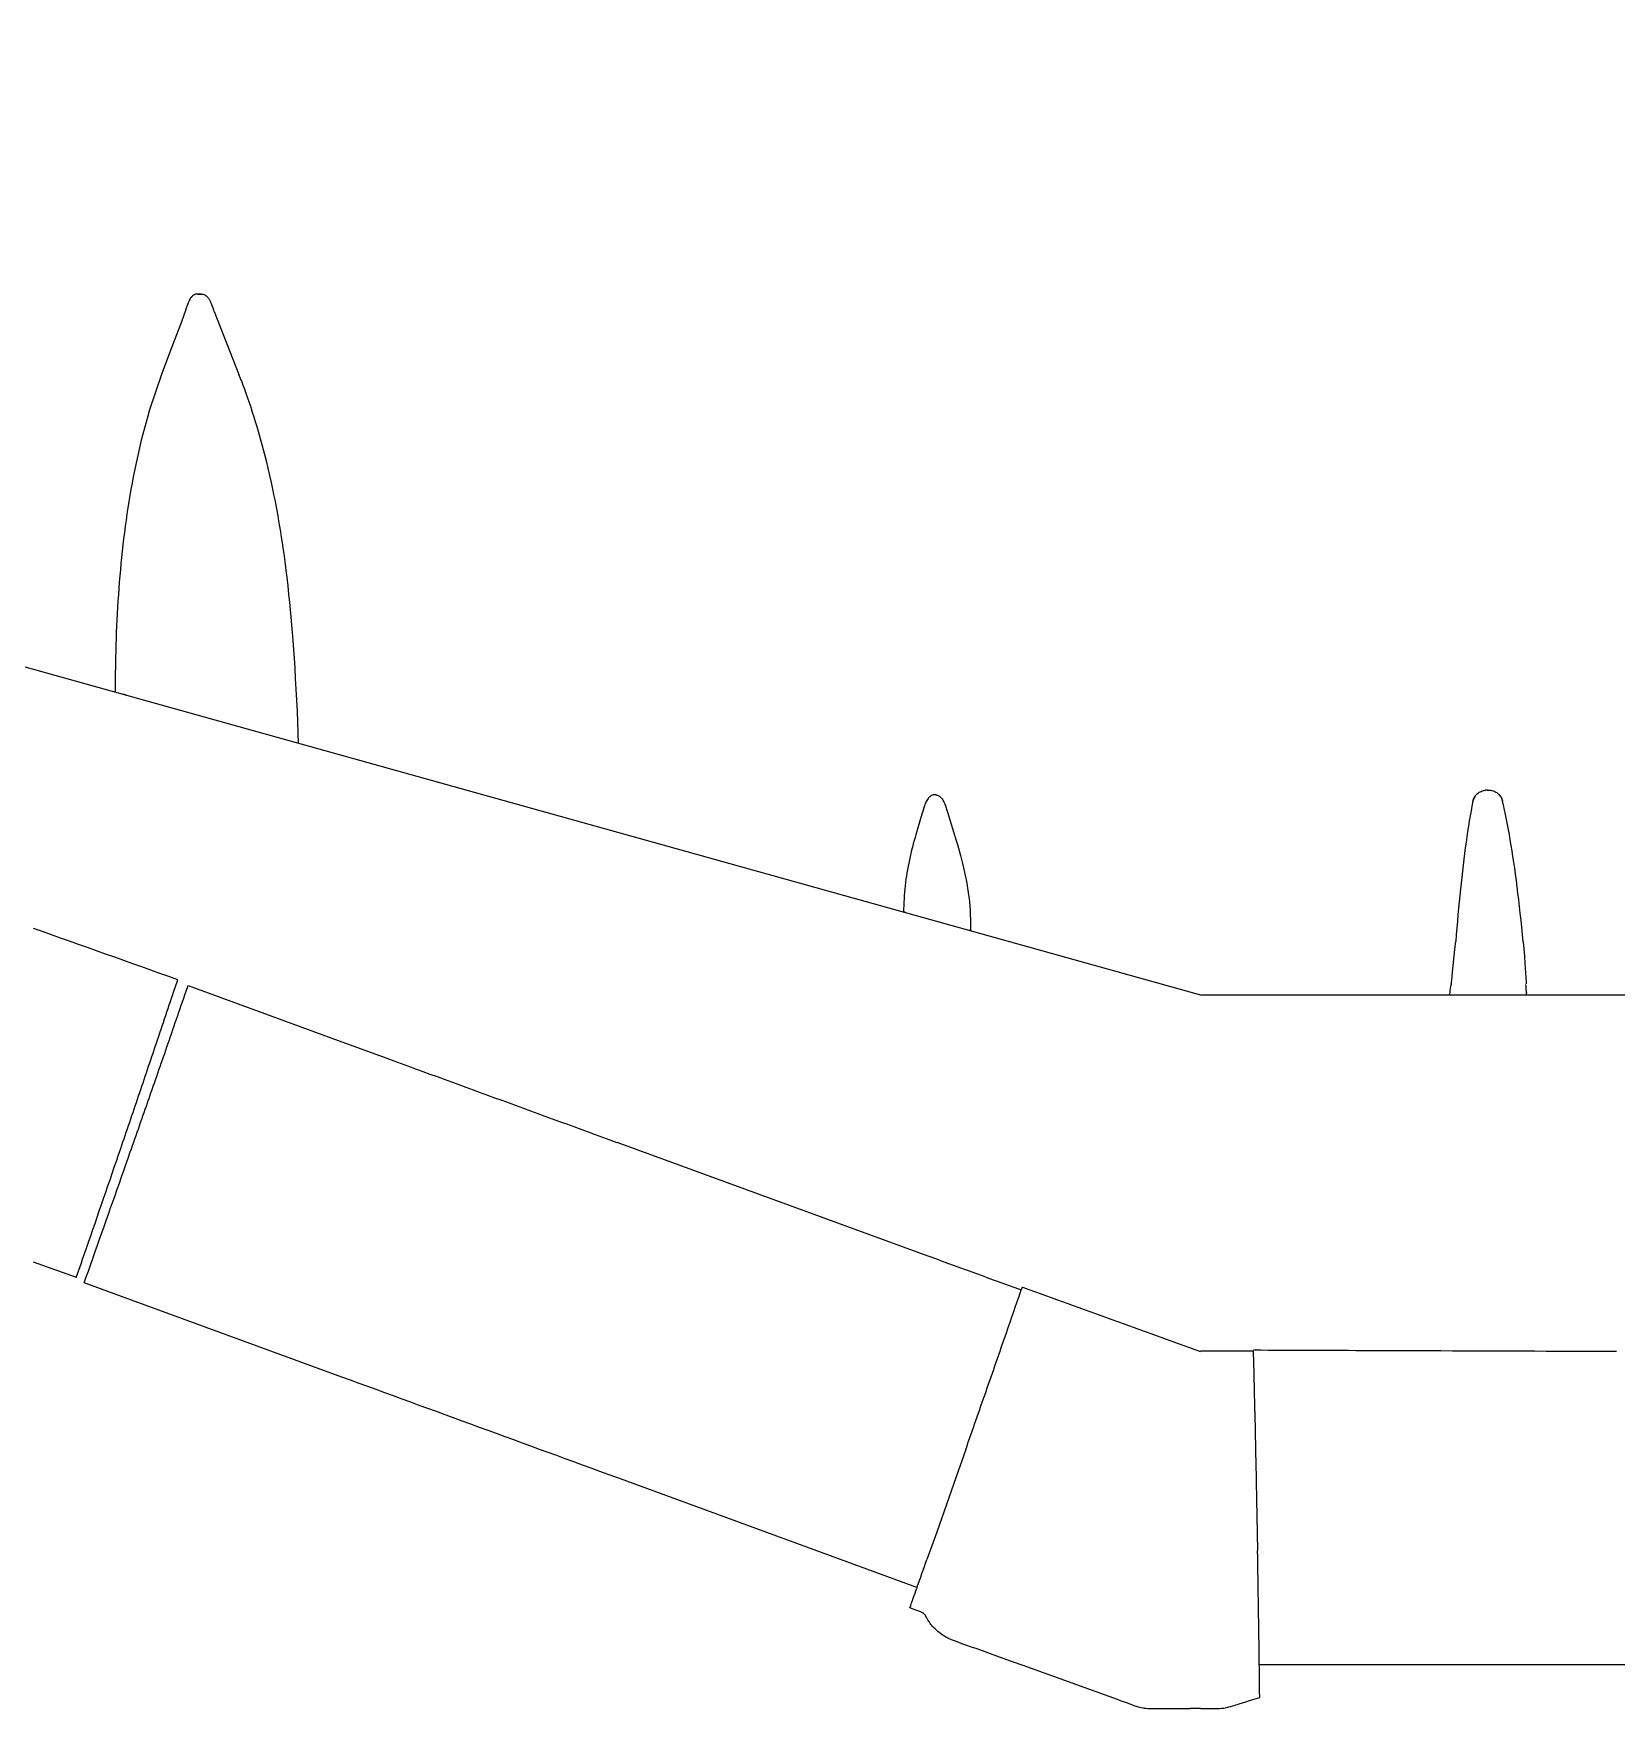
# Model space of a CAD drawing. Extents: x -17108 to 71323, y -8319 to 54197.
# Drawn here: x 44928 to 48075, y 13535 to 16865 of the extents above; entities that cross this region are included whole.
import ezdxf

# ---------------------------------------------------------------- set-up
doc = ezdxf.new("R2010")
doc.units = 0
doc.layers.get('0').update_dxf_attribs({"linetype": 'CONTINUOUS'})

msp = doc.modelspace()

# ---------------------------------------------------------------- linework, layer by layer
at = {"color": 7}
for p, q in [((40397.8, 16865), (47248.2, 14953.7)), ((45287.4, 16312), (45336.9, 16187)), ((45091.4, 15555.5), (45091.4, 15599.8)), ((45091.5, 15555.5), (45091.5, 15599.1)), ((45091.5, 15555.5), (45091.5, 15599.1)), ((45235.8, 14972.3), (45541.6, 14860.4)), ((45541.6, 14860.4), (45630.8, 14827.8)), ((46088.1, 14660.6), (46684.3, 14442.7)), ((45013.6, 14391.6), (44928.3, 14422)), ((45541.6, 14193.8), (45029.2, 14381.1)), ((47347.4, 14245.1), (47248.2, 14245.1)), ((48109.4, 13621.6), (48075.4, 13621.6)), ((47083.3, 13552.5), (46895.8, 13620))]:
    msp.add_line(p, q, dxfattribs=at)
at = {"color": 7, "ltscale": 0.161719}
for p, q in [((45261.4, 16347), (45254.9, 16347)), ((45254.9, 16347), (45261.4, 16347))]:
    msp.add_line(p, q, dxfattribs=at)
at = {"color": 7, "ltscale": 0.023541}
msp.add_line((45260.8, 16347), (45261.8, 16347), dxfattribs=at)
at = {"color": 7, "ltscale": 0.003613}
for p, q in [((45183.2, 16187), (45183.1, 16187)), ((45183.1, 16187), (45183.2, 16187))]:
    msp.add_line(p, q, dxfattribs=at)
at = {"color": 7, "ltscale": 0.000109183}
msp.add_line((45091.5, 15600.5), (45091.5, 15600.5), dxfattribs=at)
at = {"color": 7, "ltscale": 0.003076}
msp.add_line((45106.6, 15551.3), (45106.6, 15551.4), dxfattribs=at)
at = {"color": 7, "ltscale": 0.000390625}
msp.add_line((47819, 15360.8), (47819, 15360.8), dxfattribs=at)
at = {"color": 7, "ltscale": 0.002246}
msp.add_line((46719.7, 15351.4), (46719.6, 15351.4), dxfattribs=at)
at = {"color": 7, "ltscale": 0.003223}
msp.add_line((46719.8, 15351.4), (46719.7, 15351.4), dxfattribs=at)
at = {"color": 7, "ltscale": 0.033929}
msp.add_line((46722.5, 15351.2), (46721.3, 15351.3), dxfattribs=at)
at = {"color": 7, "ltscale": 0.061372}
msp.add_line((46661.1, 15117.8), (46658.7, 15118.2), dxfattribs=at)
at = {"color": 7, "ltscale": 0.058878}
msp.add_line((46658.8, 15118.2), (46661.1, 15117.8), dxfattribs=at)
at = {"color": 7, "ltscale": 0.007275}
msp.add_line((46661.1, 15117.8), (46661.1, 15117.5), dxfattribs=at)
at = {"color": 7, "ltscale": 0.000490717}
msp.add_line((46668.9, 15118.5), (46668.9, 15118.5), dxfattribs=at)
at = {"color": 7, "ltscale": 0.410155}
msp.add_line((45209.9, 14968), (45215.1, 14983.6), dxfattribs=at)
at = {"color": 7, "ltscale": 0.30639}
msp.add_line((45231.8, 14960.7), (45235.8, 14972.3), dxfattribs=at)
at = {"color": 7, "ltscale": 0.061306}
msp.add_line((47747, 14975.9), (47746.7, 14973.5), dxfattribs=at)
at = {"color": 7, "ltscale": 9.76563e-05}
msp.add_line((47746.7, 14973.5), (47746.7, 14973.5), dxfattribs=at)
at = {"color": 7, "ltscale": 0.002736}
msp.add_line((47895.7, 14969.4), (47895.7, 14969.3), dxfattribs=at)
at = {"color": 7, "ltscale": 0.002785}
msp.add_line((47895.7, 14969.4), (47895.7, 14969.3), dxfattribs=at)
at = {"color": 7, "ltscale": 0.029666}
msp.add_line((47896.5, 14958.2), (47896.5, 14957), dxfattribs=at)
at = {"color": 7, "ltscale": 0.153922}
msp.add_line((46894, 14372.7), (46892, 14366.9), dxfattribs=at)
at = {"color": 7, "ltscale": 0.065921}
msp.add_line((46894, 14372.7), (46896.5, 14371.8), dxfattribs=at)
at = {"color": 7, "ltscale": 0.161133}
msp.add_line((47353.9, 14245.1), (47347.4, 14245.1), dxfattribs=at)
at = {"color": 7, "ltscale": 0.012499}
msp.add_line((46684.8, 13775.2), (46684.3, 13775.3), dxfattribs=at)
at = {"color": 7, "ltscale": 0.035257}
msp.add_line((46684.8, 13775.2), (46684.3, 13773.8), dxfattribs=at)
at = {"color": 7, "ltscale": 0.367183}
msp.add_line((46684.3, 13729.9), (46670.5, 13734.9), dxfattribs=at)
at = {"color": 7, "ltscale": 0.207833}
msp.add_line((46692.1, 13727.1), (46684.3, 13729.9), dxfattribs=at)
at = {"color": 7, "ltscale": 0.042172}
msp.add_line((46701.4, 13719.6), (46702.2, 13718.1), dxfattribs=at)
at = {"color": 7, "ltscale": 0.246387}
msp.add_line((46766.4, 13666.4), (46757.2, 13669.9), dxfattribs=at)
at = {"color": 7, "ltscale": 0.362075}
msp.add_line((47352.3, 13552.6), (47366.2, 13556.9), dxfattribs=at)
at = {"color": 7, "ltscale": 0.040238}
msp.add_line((47148, 13534.9), (47149.6, 13534.9), dxfattribs=at)
at = {"color": 7, "ltscale": 0.293751}
msp.add_line((47248.2, 13534.9), (47259.9, 13534.9), dxfattribs=at)
at = {"color": 7, "ltscale": 0.354011}
msp.add_line((47325.3, 13544.1), (47338.8, 13548.4), dxfattribs=at)
at = {"color": 7, "ltscale": 0.354033}
msp.add_line((47338.8, 13548.4), (47352.3, 13552.6), dxfattribs=at)
at = {"color": 7}
for points in [[(45254.9, 16347), (45253.4, 16346.9), (45251.9, 16346.7), (45250.4, 16346.4), (45249.4, 16346.1), (45248.4, 16345.7), (45247.4, 16345.2), (45246.4, 16344.6), (45245.4, 16343.9), (45244.4, 16343.2), (45243.5, 16342.3), (45242.6, 16341.4), (45241.7, 16340.3), (45240.8, 16339.2), (45240, 16338), (45239, 16336.3), (45238, 16334.4), (45237.1, 16332.4), (45236, 16329.8), (45235, 16327.4), (45233.9, 16324.1), (45232.2, 16318.9), (45230.6, 16314.3), (45229.8, 16312)], [(45254.9, 16347), (45254.8, 16346.9), (45254.6, 16346.8)], [(45261.7, 16347), (45263.1, 16346.9), (45264.3, 16346.8), (45265.1, 16346.7), (45266, 16346.5), (45266.8, 16346.2), (45268.1, 16345.7), (45269.4, 16345.1), (45270.5, 16344.4), (45271.6, 16343.6), (45272.7, 16342.7), (45273.6, 16341.8), (45274.5, 16340.8), (45275.3, 16339.8), (45276.1, 16338.7), (45276.9, 16337.6), (45277.5, 16336.5), (45278.2, 16335.4), (45279.4, 16333), (45280.5, 16330.6), (45281.5, 16328.2), (45282.9, 16324.5), (45284.7, 16319.5), (45286, 16315.7), (45286.9, 16313.2), (45287.4, 16312)], [(45229.8, 16312), (45220.3, 16286.4), (45201.7, 16236.7), (45183.1, 16187)], [(45183.1, 16187), (45178.8, 16175.4), (45174.7, 16163.8), (45170.6, 16152), (45166.7, 16140.2), (45162.9, 16128.4), (45159.3, 16116.5), (45155.7, 16104.5), (45152.3, 16092.5), (45149, 16080.5), (45145.8, 16068.5), (45142.7, 16056.4), (45139.8, 16044.3), (45136.9, 16032.2), (45134.2, 16020), (45131.6, 16007.8), (45129, 15995.6), (45126.6, 15983.4), (45124.3, 15971.2), (45122.1, 15958.9), (45120, 15946.7), (45117.9, 15934.4), (45116, 15922.1), (45114.1, 15909.8), (45112.4, 15897.5), (45110.7, 15885.2), (45109.1, 15872.9), (45107.6, 15860.5), (45106.1, 15848.2), (45104.8, 15835.9), (45103.5, 15823.5), (45102.2, 15811.1), (45101.1, 15798.7), (45100, 15786.4), (45099, 15774), (45098, 15761.6), (45097.1, 15749.2), (45096.3, 15736.8), (45095.5, 15724.3), (45094.8, 15711.9), (45094.1, 15699.5), (45093.5, 15687.1), (45093, 15674.6), (45092.6, 15662.2), (45092.2, 15649.7), (45091.9, 15637.2), (45091.6, 15624.8), (45091.4, 15612.3), (45091.4, 15599.9)], [(45455.3, 15453.9), (45454.6, 15474.9), (45453.8, 15495.8), (45452.9, 15517.5), (45451.8, 15539.3), (45450.7, 15561.1), (45449.5, 15582.9), (45448.3, 15602.9), (45447, 15623), (45445.8, 15640.6), (45444.5, 15658.2), (45443.3, 15673.8), (45442, 15689.5), (45440.7, 15704.3), (45439.4, 15719.1), (45437.9, 15734.3), (45436.3, 15749.5), (45434.4, 15766.9), (45432.4, 15784.3), (45430.9, 15797.1), (45429.2, 15809.9), (45427.8, 15820.6), (45426.4, 15831.3), (45424.8, 15842), (45423.3, 15852.7), (45421.6, 15863.3), (45419.9, 15874), (45418.2, 15884.6), (45416.4, 15895.3), (45414.5, 15906), (45412.6, 15916.6), (45410.6, 15927.2), (45408.5, 15937.9), (45406.4, 15948.5), (45404.2, 15959.1), (45401.3, 15972.5), (45398.3, 15986), (45394.9, 16000.7), (45391.4, 16015.3), (45387.7, 16029.9), (45383.8, 16044.4), (45379.9, 16058.9), (45377.8, 16066.2), (45375.7, 16073.4), (45372.9, 16083), (45370, 16092.6), (45367, 16102.1), (45364, 16111.6), (45360.9, 16121.1), (45357.7, 16130.6), (45354.4, 16140.1), (45351.1, 16149.5), (45347.6, 16159), (45345.3, 16165.2), (45343, 16171.5), (45340, 16179.2), (45336.9, 16187)], [(45112.3, 15549.8), (45111, 15550.2), (45108.6, 15550.8), (45106.9, 15551.3), (45106.7, 15551.4), (45106.6, 15551.4), (45106.6, 15551.4)], [(47789.9, 15338.4), (47790.3, 15339.9), (47790.6, 15341.2), (47791.1, 15342.5), (47791.8, 15344.4), (47792.7, 15346), (47793.6, 15347.6), (47794.6, 15349.1), (47795.6, 15350.4), (47796.8, 15351.7), (47797.9, 15352.8), (47799.3, 15354), (47800.9, 15355.2), (47802.7, 15356.3), (47804.6, 15357.3), (47806.5, 15358.2), (47808.6, 15359), (47810.7, 15359.7), (47812.6, 15360.1), (47814.4, 15360.5), (47815.3, 15360.6)], [(47819, 15360.9), (47817, 15360.8), (47815.3, 15360.6)], [(47819, 15360.9), (47821.2, 15360.8), (47823, 15360.7), (47824.9, 15360.4), (47826.7, 15360.1), (47828.5, 15359.7), (47830.3, 15359.1), (47832.1, 15358.5), (47833.8, 15357.8), (47835.5, 15356.9), (47837.2, 15355.9), (47838.8, 15354.8), (47840.4, 15353.5), (47841.4, 15352.5), (47842.6, 15351.2), (47843.5, 15350.1), (47844.4, 15349), (47845.2, 15347.8), (47845.9, 15346.6), (47846.7, 15345.1), (47847.4, 15343.5), (47847.7, 15342.5), (47848.1, 15341.5), (47848.4, 15340.5), (47848.6, 15339.5)], [(47841.6, 15352.3), (47842.3, 15351.5), (47843, 15350.8), (47843.8, 15349.7), (47844.7, 15348.6), (47845.4, 15347.4), (47846.2, 15346), (47847, 15344.5), (47847.6, 15342.9), (47848.2, 15341.2), (47848.6, 15339.5)], [(47848.6, 15339.5), (47848.2, 15341), (47847.8, 15342.5), (47847.2, 15343.9), (47846.6, 15345.3), (47845.9, 15346.6), (47845, 15348.1), (47843.9, 15349.6), (47842.8, 15351), (47841.6, 15352.3)], [(46699.7, 15329.6), (46692.7, 15306), (46682.5, 15271.8), (46681, 15266.6)], [(46719.4, 15351.4), (46718.3, 15351.4), (46717.1, 15351.2), (46715.9, 15350.9), (46714.7, 15350.5), (46713.6, 15350), (46712.6, 15349.4), (46711.4, 15348.6), (46710.2, 15347.6), (46709, 15346.5), (46707.8, 15345.3), (46706.8, 15343.9), (46705.5, 15342.2), (46704.3, 15340.3), (46703.3, 15338.3), (46702.3, 15336.3), (46701.2, 15333.8), (46700.3, 15331.3), (46699.7, 15329.6)], [(46719.7, 15351.4), (46719.3, 15351.4), (46719.2, 15351.4), (46719.2, 15351.4), (46719.2, 15351.4)], [(46722.5, 15351.2), (46723.6, 15351.1), (46724.5, 15350.9), (46725.8, 15350.5), (46726.9, 15350.1), (46728, 15349.5), (46729.1, 15348.8), (46730.1, 15348.1), (46731.3, 15347), (46732.5, 15345.8), (46733.6, 15344.5), (46734.7, 15343.2), (46735.9, 15341.3), (46737.1, 15339.4), (46738.1, 15337.4), (46739.3, 15334.9), (46740.3, 15332.3), (46741.2, 15329.8), (46741.3, 15329.3)], [(46741.3, 15329.3), (46747.8, 15308.3), (46760.1, 15268.9), (46760.9, 15266.2)], [(47789.9, 15338.5), (47788.1, 15329), (47786.2, 15319.2), (47784.5, 15309.3), (47782.7, 15299.2), (47781.1, 15288.9), (47779.4, 15278.4), (47777.8, 15267.7), (47776.3, 15256.9), (47774.8, 15245.8), (47773.3, 15234.6), (47771.8, 15223.2), (47770.4, 15211.6), (47769.1, 15199.8), (47767.7, 15187.9), (47766.4, 15175.8), (47765.1, 15163.6), (47763.9, 15151.1), (47762.6, 15138.5), (47761.4, 15125.8), (47760.3, 15112.9), (47759.1, 15099.9), (47756.9, 15073.3), (47755.8, 15059.7)], [(47795.3, 15349.9), (47794.2, 15348.5), (47793.3, 15347.1), (47792.4, 15345.5), (47791.7, 15343.9), (47791, 15342.3), (47790.4, 15340.4), (47789.9, 15338.5)], [(47890.1, 15059.3), (47888.7, 15073.9), (47887.2, 15088.2), (47885.7, 15102.2), (47884.2, 15116), (47882.7, 15129.6), (47881.1, 15142.9), (47879.5, 15155.9), (47877.9, 15168.7), (47876.3, 15181.2), (47874.6, 15193.4), (47873, 15205.4), (47871.3, 15217.2), (47869.5, 15228.7), (47867.8, 15239.9), (47866, 15250.9), (47864.2, 15261.7), (47862.4, 15272.2), (47860.5, 15282.4), (47858.6, 15292.5), (47856.7, 15302.3), (47854.7, 15311.9), (47852.7, 15321.3), (47850.7, 15330.5), (47848.6, 15339.5)], [(46681, 15266.6), (46679.1, 15260.3), (46677.4, 15254), (46675.7, 15247.6), (46674, 15241.2), (46672.5, 15234.9), (46671, 15228.5), (46669.6, 15222.1), (46668.3, 15215.7), (46667, 15209.2), (46665.9, 15202.8), (46664.8, 15196.4), (46663.8, 15189.9), (46662.8, 15183.5), (46662, 15177), (46661.2, 15170.6), (46660.5, 15164.1), (46659.9, 15157.5), (46659.4, 15151), (46659, 15144.5), (46658.6, 15138), (46658.3, 15131.4), (46658.2, 15124.9), (46658.1, 15118.4)], [(46681.1, 15266.6), (46681, 15266.6), (46681, 15266.6), (46681, 15266.6), (46681, 15266.6)], [(46681, 15266.6), (46681, 15266.6), (46681, 15266.6), (46681.1, 15266.6)], [(46760.9, 15266.2), (46765, 15252.6), (46767, 15245.6), (46769.1, 15238.3), (46771.2, 15230.7), (46773.3, 15222.7), (46775.4, 15214.5), (46777.4, 15205.9), (46779.4, 15197.2), (46781.3, 15188.3), (46783.1, 15179.3), (46784.7, 15170.4), (46785.4, 15165.9), (46786.1, 15161.5), (46786.8, 15157.1), (46787.4, 15152.7), (46787.9, 15148.4), (46788.4, 15144.1), (46788.9, 15139.9), (46789.3, 15135.8), (46789.7, 15131.7), (46790, 15127.6), (46790.2, 15123.7), (46790.4, 15119.8), (46790.8, 15112.1), (46791, 15104.5), (46791.1, 15096.9), (46791.3, 15089.2), (46791.4, 15085.2), (46791.5, 15081.1)], [(47747, 14976), (47747.2, 14977.5), (47747.3, 14978.1), (47747.3, 14978.2), (47747.3, 14978.2), (47747.3, 14978.2), (47747.3, 14977.9), (47747.3, 14977.9), (47747.3, 14977.9), (47747.3, 14978.1), (47747.5, 14979.6), (47747.8, 14982.2), (47748.7, 14991.2), (47752.2, 15025.4), (47754.8, 15050), (47755.8, 15059.7)], [(47890.1, 15059.3), (47891.3, 15045), (47892.4, 15030.7), (47893.3, 15016.3), (47894.5, 14997.2), (47895.5, 14979.1), (47895.7, 14975.3)], [(47248.2, 14953.7), (48157.1, 14953.7), (50175, 14953.8), (51606.3, 14953.6)], [(47744.2, 14953.7), (47744.9, 14960.4), (47745.7, 14966.9), (47746.2, 14970.4), (47746.7, 14973.5)], [(47896.7, 14953.7), (47896.3, 14960.9), (47896.2, 14962.3)], [(46781.7, 14049.9), (46762.5, 13995.1), (46743.2, 13940.4), (46723.9, 13885.6), (46704.5, 13830.9)], [(46684.3, 13775.3), (46286.9, 13921), (46088.1, 13993.8)], [(47362.1, 13849.2), (47361, 13917.4), (47359.7, 13985.4)], [(46692.1, 13727.1), (46693.3, 13726.6), (46694.5, 13726.1), (46695.4, 13725.7), (46696.1, 13725.3), (46696.8, 13724.8), (46697.6, 13724.2), (46698.5, 13723.5), (46699.2, 13722.7), (46700.1, 13721.7), (46700.6, 13721)], [(46700.6, 13721), (46700.9, 13720.5), (46701.4, 13719.6)], [(46704.7, 13713.6), (46703.9, 13715.1), (46702.2, 13718.1)], [(46707.1, 13709.7), (46706.3, 13711), (46704.7, 13713.6)], [(46757.2, 13669.9), (46753.3, 13671.4), (46750.9, 13672.5), (46748.7, 13673.4), (46745.8, 13674.8), (46744.1, 13675.7), (46742.3, 13676.7), (46739.4, 13678.4), (46736.5, 13680.2), (46734, 13681.9), (46731.5, 13683.8), (46729, 13685.6), (46726.1, 13688), (46723.3, 13690.5), (46720.6, 13693.2), (46717.9, 13695.9), (46715.9, 13698.1), (46714.4, 13699.8), (46712.5, 13702.1), (46711.2, 13703.9), (46709.4, 13706.3), (46708.2, 13708), (46707.1, 13709.7)], [(46781.7, 13661), (46774.1, 13663.7), (46766.4, 13666.4)], [(46802.1, 13653.8), (46795.3, 13656.2), (46781.7, 13661)], [(46849, 13636.8), (46825.5, 13645.3), (46802.1, 13653.8)], [(46895.8, 13620), (46872.4, 13628.4), (46849, 13636.8)], [(47702.8, 13621.8), (47589.9, 13621.8), (47365.4, 13621.8)], [(48075.4, 13621.6), (47826.6, 13621.8), (47702.8, 13621.8)], [(47113.9, 13541.4), (47103.4, 13545.2), (47089.4, 13550.3), (47083.3, 13552.5)], [(47113.9, 13541.4), (47117.6, 13540.1), (47120.2, 13539.3), (47122.8, 13538.5), (47124.6, 13538), (47127.6, 13537.3), (47130.6, 13536.7), (47134.2, 13536.1), (47136.3, 13535.8), (47140, 13535.3), (47143.8, 13535)], [(47143.8, 13535), (47145.2, 13535), (47148, 13534.9)], [(47177.9, 13534.9), (47202.7, 13534.9), (47227.5, 13534.9)], [(47259.9, 13534.9), (47265.3, 13534.8), (47270.7, 13534.8)], [(47270.7, 13534.8), (47277.9, 13534.8), (47281.4, 13534.9)], [(47281.4, 13534.9), (47284.8, 13534.9), (47287.1, 13535.1), (47290, 13535.3), (47292.3, 13535.6), (47294.5, 13535.8), (47297.4, 13536.3), (47300.2, 13536.8), (47302.8, 13537.4), (47304.9, 13537.9), (47307.1, 13538.5)], [(47307.1, 13538.5), (47308.7, 13539), (47311.8, 13539.9)]]:
    msp.add_lwpolyline(points, dxfattribs=at)
for centre, radius, start, end in [((45093.9, 15599.9), 2.52, 180.4904, 198.3372), ((45093.9, 15599.9), 2.52, 180.4895, 198.3371), ((46719.7, 15325.4), 26, 88.8961, 90.0932), ((46720.3, 15340.6), 10.8, 84.5881, 90.2433), ((-272539.3, -875013.8), 945020.2, 70.3519798, 70.3704418), ((46748.7, 14938.1), 149.3, 73.8337, 75.0177), ((-12285.1, 34225), 60634.2, 341.372491, 341.482628), ((-11966.6, 34622.4), 60483.3, 340.919255, 341.029821), ((47432.9, 14933.3), 464.2, 2.5205, 5.0901), ((-5646.3, 31990), 53629.3, 341.25145, 341.36971), ((-4979.8, 32208.7), 53091.4, 340.79654, 340.91616), ((879888.6, 2296078), 2429010, 249.9124316, 249.92392), ((-10527.5, 33649.1), 58784.8, 341.141629, 341.249345), ((-9716.4, 33860.6), 58107.7, 340.685439, 340.794543), ((-22839.8, 37855.6), 71795.8, 340.973559, 341.140806), ((-21774.6, 38088.1), 70885.5, 340.51486, 340.684438), ((-31894, 40974.3), 81372, 340.932552, 340.975924), ((-31116.2, 41389.8), 80793.5, 340.470447, 340.51727), ((687695.4, 1769513.9), 1868467.2, 249.9361051, 249.9428875), ((-9130.8, 33703), 59265.8, 340.870624, 340.958081), ((1580301.8, 4267819), 4521409.9, 250.1753188, 250.1800589), ((-18455.7, 36941.2), 69137, 340.765781, 340.867638), ((52362.9, 1284826), 1270588.2, 269.7741231, 269.7793619), ((10779.9, 13296.8), 36586.2, 1.2974, 1.48523), ((51782.5, 1133982.6), 1119743.7, 269.7793346, 269.7912464), ((56444.2, 2436754.8), 2422524.2, 269.7932545, 269.8020654), ((-351101.8, -1070727.5), 1155153.7, 69.8888998, 69.9177642), ((-24135.5, 38915.9), 75150.3, 340.677601, 340.770801), ((10157.7, 13276.7), 37208.8, 1.09133, 1.30654), ((-72210.7, 55913), 126141.7, 340.485113, 340.511961), ((-19586.1, 12777.7), 66956.7, 0.722362, 0.916928), ((-58284.3, 50975.3), 111365.9, 340.464115, 340.485381), ((-25795.7, 12694.7), 73166.9, 0.699211, 0.72603), ((-26131.9, 12690.3), 73503.1, 0.675518, 0.699418), ((47159.3, 30915.5), 17380.6, 269.96828, 270.06142), ((47227.4, 5709), 7825.9, 89.84742, 89.99912), ((46410.7, 16457.8), 3053.9, 287.1613, 287.427)]:
    msp.add_arc(centre, radius, start, end, dxfattribs=at)
msp.add_ellipse((47851.1, 15310.8), major_axis=(57.4, -36.8), ratio=0.61487, start_param=3.073305, end_param=3.374426, dxfattribs=at)

doc.saveas('drawing.dxf')
